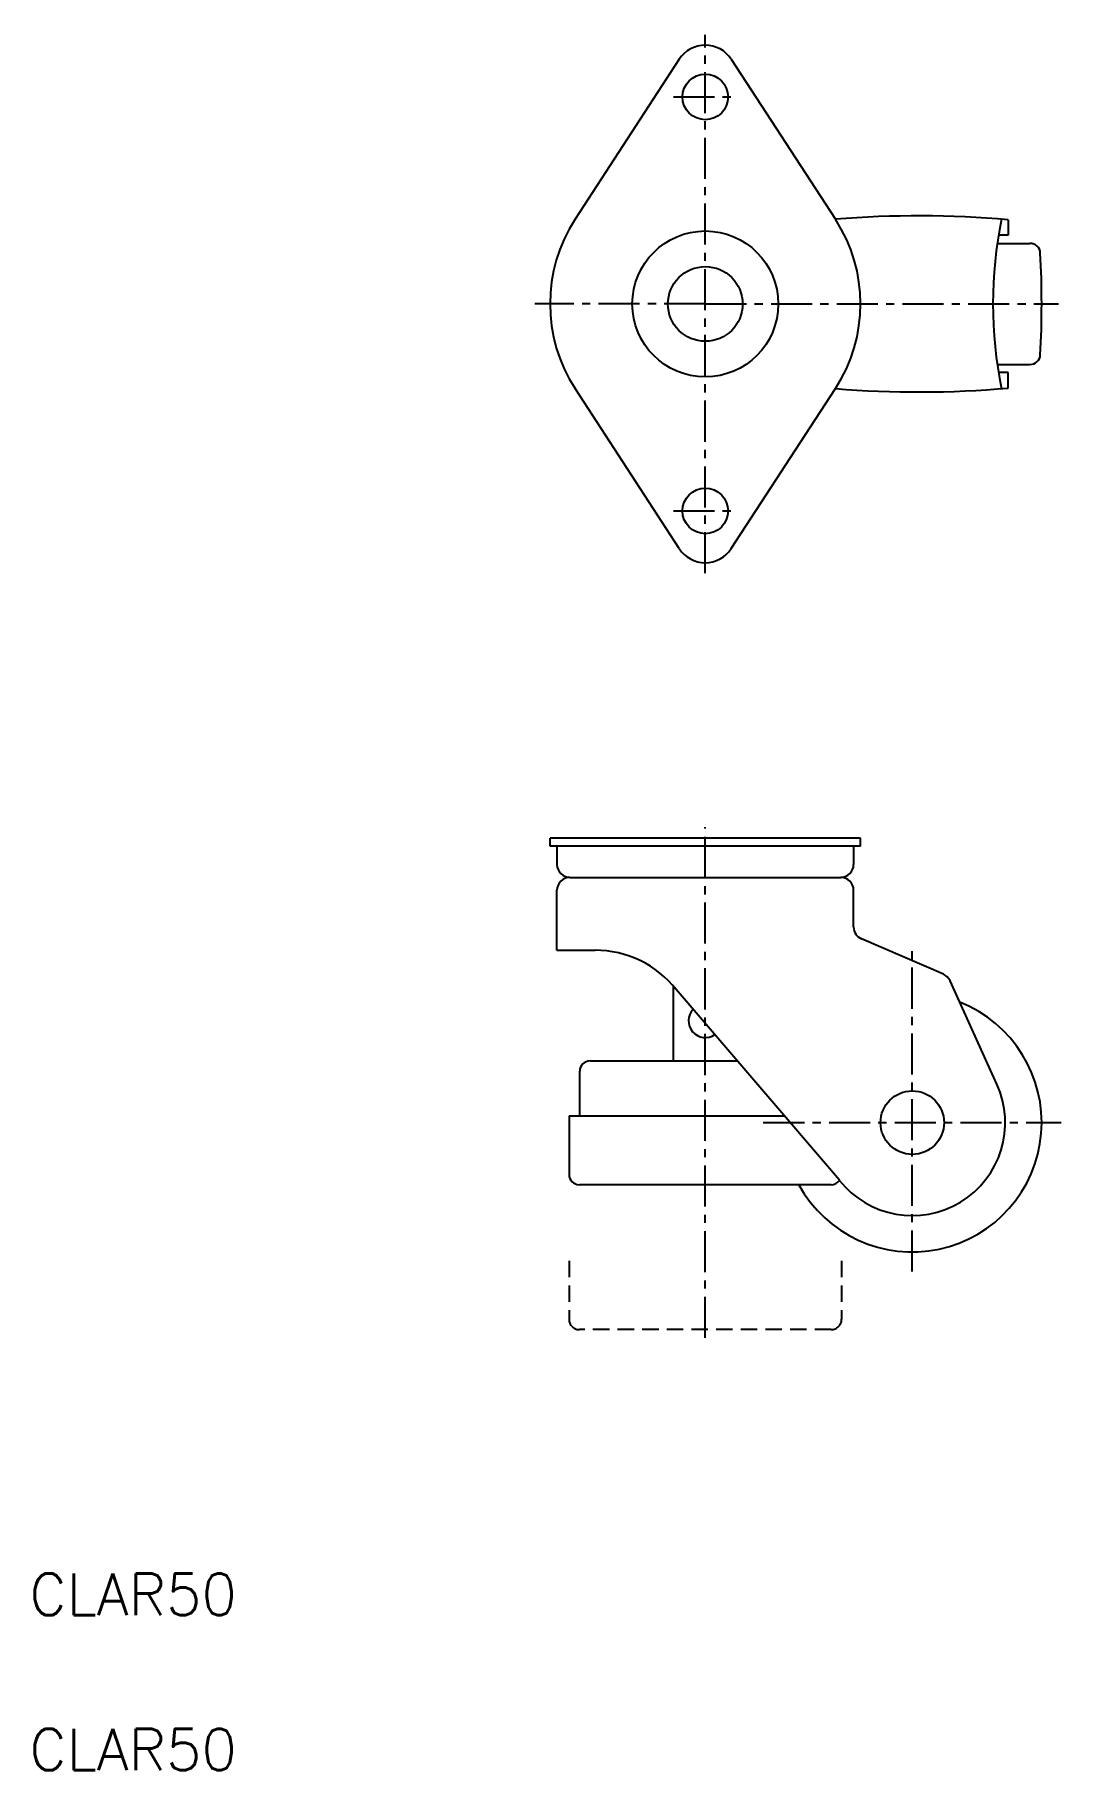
# Model space of a CAD drawing. Extents: x 21 to 219, y 20 to 355.
import ezdxf

# ---------------------------------------------------------------- set-up
doc = ezdxf.new("R2010")
doc.units = 0
doc.header["$LTSCALE"] = 0.25
doc.linetypes.add('CENTER', pattern=[50.8, 31.75, -6.35, 6.35, -6.35])
doc.linetypes.add('DASHED', pattern=[19.05, 12.7, -6.35])
doc.layers.get('0').update_dxf_attribs({"linetype": 'CONTINUOUS'})
doc.layers.add('CENTER', color=1, linetype='CENTER')
doc.styles.get("Standard").update_dxf_attribs({"font": 'txt.shx'})

msp = doc.modelspace()

# ---------------------------------------------------------------- linework, layer by layer
for p, q in [((145.58, 350.65), (125.46, 319.74)), ((155.64, 350.65), (175.75, 319.74)), ((209.14, 319.64), (209.14, 316.65)), ((209.14, 316.65), (207.26, 316.65)), ((207.02, 315.08), (213.35, 315.08)), ((207.02, 291.67), (213.35, 291.67)), ((209.14, 290.1), (207.26, 290.1)), ((209.14, 287.11), (209.14, 290.1)), ((145.58, 256.1), (125.46, 287.01)), ((155.64, 256.1), (175.75, 287.01)), ((180.61, 200.16), (120.61, 200.16)), ((120.61, 198.61), (120.61, 200.16)), ((180.61, 198.61), (120.61, 198.61)), ((121.95, 198.61), (121.95, 195.06)), ((179.27, 198.61), (179.27, 195.06)), ((180.61, 198.61), (180.61, 200.16)), ((124.45, 192.56), (176.77, 192.56)), ((121.95, 178.47), (121.95, 190.06)), ((179.27, 182.97), (179.27, 190.06)), ((121.95, 178.47), (129.31, 178.47)), ((196.62, 173.83), (180.78, 180.68)), ((144.49, 157.08), (144.49, 171.49)), ((206.97, 152.59), (197.9, 172.56)), ((176.51, 134.04), (145.01, 170.86)), ((126.35, 146.46), (126.35, 155.08)), ((128.35, 157.08), (156.8, 157.08)), ((124.28, 146.46), (124.28, 135.16)), ((124.28, 146.46), (165.88, 146.46)), ((174.94, 133.16), (126.28, 133.16))]:
    msp.add_line(p, q)
at = {"color": 3, "linetype": 'DASHED'}
for p, q in [((124.28, 118.46), (124.28, 107.16)), ((176.94, 118.46), (176.94, 107.16)), ((174.94, 105.16), (126.28, 105.16))]:
    msp.add_line(p, q, dxfattribs=at)
for centre, radius in [((150.61, 343.37), 4.4), ((150.61, 303.37), 14.1), ((150.61, 303.37), 7.22), ((150.61, 263.37), 4.4), ((190.61, 145.16), 6.14)]:
    msp.add_circle(centre, radius)
for centre, radius, start, end in [((150.61, 347.37), 6, 33.0557, 146.9443), ((150.61, 303.37), 30, 146.9443, 213.0557), ((191.85, 119.93), 200.46, 85.0516, 94.6065), ((150.61, 303.37), 30, 326.9443, 33.0557), ((289.14, 303.37), 82.95, 168.6157, 191.3843), ((213.35, 313.08), 2, 3.0421, 90), ((30.74, 303.37), 184.87, 356.9579, 3.0421), ((213.35, 293.67), 2, 270, 356.9579), ((191.85, 486.82), 200.46, 265.3935, 274.9484), ((150.61, 259.37), 6, 213.0557, 326.9443), ((124.45, 195.06), 2.5, 180, 270), ((176.77, 195.06), 2.5, 270, 0), ((124.45, 190.06), 2.5, 90, 180), ((176.77, 190.06), 2.5, 0, 90), ((181.77, 182.97), 2.5, 180, 246.6061), ((129.31, 158.47), 20, 38.2689, 90), ((195.62, 171.53), 2.5, 24.4051, 66.6061), ((190.61, 145.16), 25, 208.6854, 68.4731), ((150.61, 164.85), 3.25, 136.6745, 304.4164), ((128.35, 155.08), 2, 90, 180), ((190.61, 145.16), 17.96, 218.2689, 24.4051), ((126.28, 135.16), 2, 180, 270), ((174.94, 135.16), 2, 270, 323.7805)]:
    msp.add_arc(centre, radius, start, end)
for centre, start, end in [((126.28, 107.16), 180, 270), ((174.94, 107.16), 270, 0)]:
    msp.add_arc(centre, 2, start, end, dxfattribs=at)
at = {"layer": 'CENTER', "color": 1, "linetype": 'CENTER'}
for p, q in [((150.61, 251.35), (150.61, 355.4)), ((144.44, 343.37), (157.12, 343.37)), ((150.61, 303.37), (117.64, 303.37)), ((150.61, 303.37), (218.83, 303.37)), ((144.44, 263.37), (157.12, 263.37)), ((150.61, 103.55), (150.61, 202.25)), ((190.61, 116.37), (190.61, 178.57)), ((161.82, 145.16), (219.4, 145.16))]:
    msp.add_line(p, q, dxfattribs=at)

# ---------------------------------------------------------------- texts
for p in [(20, 50), (20, 20)]:
    msp.add_text('CLAR50', height=8).set_placement(p)

doc.saveas('drawing.dxf')
